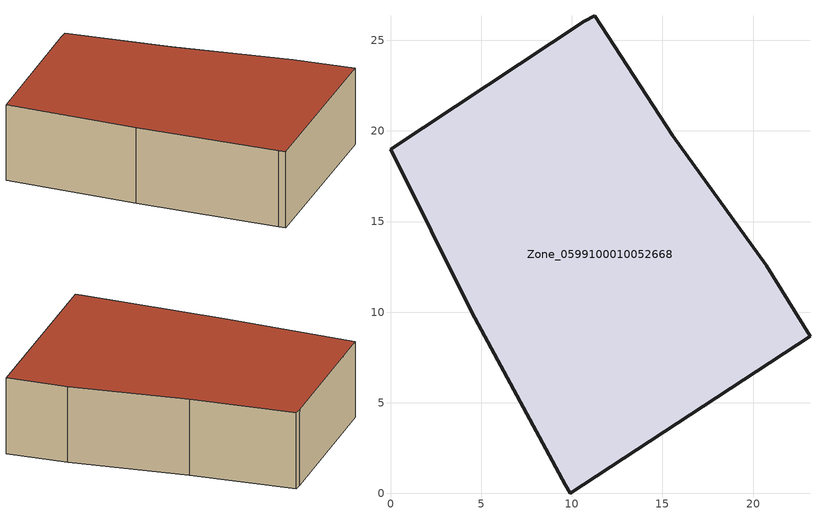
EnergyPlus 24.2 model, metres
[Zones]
Zone_0599100010052668
 floor ground (C_G): 0,18.98 10.7,26.05 11.26,26.36 15.55,19.72 20.74,12.6 23.14,8.67 9.9,0 9.63,0.48 4.5,10.01 z0
 wall outside (C_F): 10.7,26.05 0,18.98 4.5,10.01 9.63,0.48 9.9,0 23.14,8.67 20.74,12.6 15.55,19.72 11.26,26.36 10.7,26.05 z0:5.77
 roof outside (C_R): 23.14,8.67 20.74,12.6 15.55,19.72 11.26,26.36 10.7,26.05 0,18.98 4.5,10.01 9.63,0.48 9.9,0 z5.77
[BUILDING]
Pand.0599100010052668: North Axis=0; Terrain=City; Loads Convergence Tolerance Value=0.04; Temperature Convergence Tolerance Value=0.4; Solar Distribution=FullExterior; Maximum Number of Warmup Days=25; Minimum Number of Warmup Days=1
[Site:Location]
Rotterdam.The.Hague.AP_ZH_NLD Design_Conditions: Latitude=51.96; Longitude=4.45; Time Zone=1; Elevation=-4.5
[SITE:GROUNDTEMPERATURE:BUILDINGSURFACE]
18, 18, 18, 18, 18, 18, 18, 18, 18, 18, 18, 18
[MATERIAL] Thermal Absorptance=0.9; Solar Absorptance=0.7; Visible Absorptance=0.7
Name | Roughness | Thickness | Conductivity | Density | Specific Heat
G.TI.1946 | MediumSmooth | 0.15 | 1 | 540 | 1210
F.TI.1946 | Rough | 0.3 | 0.857143 | 1920 | 840
R.TI.1946 | MediumRough | 0.2 | 0.1 | 1500 | 1000
[CONSTRUCTION]
C_G: G.TI.1946
C_F: F.TI.1946
C_R: R.TI.1946
[ZONE]
Zone_0599100010052668: Type=1; Multiplier=1; Ceiling Height=Autocalculate; Volume=Autocalculate; Floor Area=autocalculate; Part of Total Floor Area=Yes
[ZONEINFILTRATION:DESIGNFLOWRATE]
Infil_Zone_0599100010052668: Zone or ZoneList or Space or SpaceList=Zone_0599100010052668; Schedule=AlwaysOn; Design Flow Rate Calculation Method=Flow/Area; Flow Rate per Floor Area=0.003; Constant Term Coefficient=1; Temperature Term Coefficient=0; Velocity Term Coefficient=0; Velocity Squared Term Coefficient=0
[HVACTEMPLATE:ZONE:IDEALLOADSAIRSYSTEM]
Zone_0599100010052668: Maximum Heating Supply Air Temperature=50; Minimum Cooling Supply Air Temperature=13; Maximum Heating Supply Air Humidity Ratio=0.0156; Minimum Cooling Supply Air Humidity Ratio=0.0077; Heating Limit=NoLimit; Cooling Limit=NoLimit; Dehumidification Control Type=ConstantSensibleHeatRatio; Cooling Sensible Heat Ratio=0.7; Dehumidification Setpoint=60; Humidification Control Type=None; Humidification Setpoint=30; Outdoor Air Method=None; Outdoor Air Flow Rate per Person=0.00944; Outdoor Air Flow Rate per Zone Floor Area=0; Outdoor Air Flow Rate per Zone=0; Demand Controlled Ventilation Type=None; Outdoor Air Economizer Type=NoEconomizer; Heat Recovery Type=None; Sensible Heat Recovery Effectiveness=0.7; Latent Heat Recovery Effectiveness=0.65
[ZONECONTROL:THERMOSTAT]
ThermostatControl_Zone_0599100010052668: Zone or ZoneList=Zone_0599100010052668; Control Type Schedule=DualSetpointControlType; Control 1=Thermostat_Zone_0599100010052668; Temperature Difference Between Cutout And Setpoint=0
[THERMOSTATSETPOINT:DUALSETPOINT]
Thermostat_Zone_0599100010052668: Heating Setpoint Temperature Schedule=HeatingSetpoint_Zone_0599100010052668; Cooling Setpoint Temperature Schedule=CoolingSetpoint_Zone_0599100010052668
[SCHEDULE:COMPACT]
HeatingSetpoint_Zone_0599100010052668: Through: 12/31, For: AllDays, Until: 24:00, 21
CoolingSetpoint_Zone_0599100010052668: Through: 12/31, For: AllDays, Until: 24:00, 24
DualSetpointControlType: Through: 12/31, For: AllDays, Until: 24:00, 4
AlwaysOn: Through: 12/31, For: AllDays, Until: 24:00, 1
